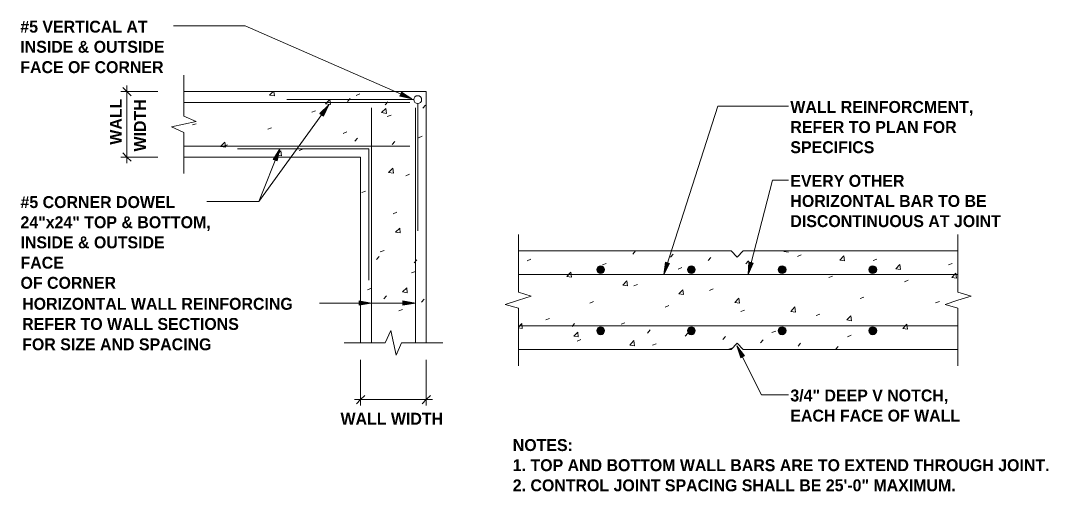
# Model space of a CAD drawing. Header units: inches. Extents: x -16566 to 235, y -92 to 81.
# Drawn here: x 1.98 to 10.07, y 0.94 to 4.65 of the extents above; entities that cross this region are included whole.
import ezdxf

# ---------------------------------------------------------------- set-up
doc = ezdxf.new("R2010")
doc.units = ezdxf.units.IN
doc.header["$MEASUREMENT"] = 0
for name, color, linetype, lineweight in [('A-DETL', 90, 'Continuous', 9), ('A-DETL-GENF', 92, 'Continuous', 9), ('A-DETL-THIN', 151, 'Continuous', 9), ('G-ANNO-TEXT', 231, 'Continuous', 9)]:
    doc.layers.add(name, color=color, linetype=linetype, lineweight=lineweight)
doc.styles.add('Century Gothic_B', font='', dxfattribs={"height": 0.09375})
doc.styles.get('Century Gothic_B').set_extended_font_data('Century Gothic', bold=True)

msp = doc.modelspace()

# ---------------------------------------------------------------- hatches: boundary and pattern name
at = {"layer": 'A-DETL-GENF'}
for points in [[(5.06022, 4.03053), (4.97923, 4.08413), (4.9653, 4.05308)], [(4.36381, 3.89631), (4.40694, 3.98416), (4.33642, 3.91524)], [(4.00029, 3.54284), (4.02082, 3.63755), (3.96923, 3.55497)], [(6.54762, 2.65494), (6.55565, 2.656), (6.56313, 2.6591), (6.56956, 2.66403), (6.57449, 2.67046), (6.57759, 2.67794), (6.57865, 2.68597), (6.57759, 2.694), (6.57449, 2.70149), (6.56956, 2.70791), (6.56313, 2.71285), (6.55565, 2.71595), (6.54762, 2.717), (6.53959, 2.71595), (6.5321, 2.71285), (6.52568, 2.70791), (6.52075, 2.70149), (6.51765, 2.694), (6.51659, 2.68597), (6.51765, 2.67794), (6.52075, 2.67046), (6.52568, 2.66403), (6.5321, 2.6591), (6.53959, 2.656)], [(7.04521, 2.64679), (7.09082, 2.73365), (7.05873, 2.74458)], [(7.26178, 2.65494), (7.26981, 2.656), (7.2773, 2.6591), (7.28372, 2.66403), (7.28865, 2.67046), (7.29175, 2.67794), (7.29281, 2.68597), (7.29175, 2.694), (7.28865, 2.70149), (7.28372, 2.70791), (7.2773, 2.71285), (7.26981, 2.71595), (7.26178, 2.717), (7.25375, 2.71595), (7.24627, 2.71285), (7.23984, 2.70791), (7.23491, 2.70149), (7.23181, 2.694), (7.23075, 2.68597), (7.23181, 2.67794), (7.23491, 2.67046), (7.23984, 2.66403), (7.24627, 2.6591), (7.25375, 2.656)], [(7.70875, 2.64859), (7.74842, 2.73825), (7.71561, 2.74692)], [(7.97624, 2.65494), (7.98427, 2.656), (7.99176, 2.6591), (7.99818, 2.66403), (8.00311, 2.67046), (8.00621, 2.67794), (8.00727, 2.68597), (8.00621, 2.694), (8.00311, 2.70149), (7.99818, 2.70791), (7.99176, 2.71285), (7.98427, 2.71595), (7.97624, 2.717), (7.96821, 2.71595), (7.96073, 2.71285), (7.9543, 2.70791), (7.94937, 2.70149), (7.94627, 2.694), (7.94521, 2.68597), (7.94627, 2.67794), (7.94937, 2.67046), (7.9543, 2.66403), (7.96073, 2.6591), (7.96821, 2.656)], [(8.69065, 2.65494), (8.69868, 2.656), (8.70616, 2.6591), (8.71259, 2.66403), (8.71752, 2.67046), (8.72062, 2.67794), (8.72168, 2.68597), (8.72062, 2.694), (8.71752, 2.70149), (8.71259, 2.70791), (8.70616, 2.71285), (8.69868, 2.71595), (8.69065, 2.717), (8.68262, 2.71595), (8.67513, 2.71285), (8.66871, 2.70791), (8.66378, 2.70149), (8.66068, 2.694), (8.65962, 2.68597), (8.66068, 2.67794), (8.66378, 2.67046), (8.66871, 2.66403), (8.67513, 2.6591), (8.68262, 2.656)], [(4.6449, 2.40538), (4.74121, 2.42271), (4.6449, 2.43984)], [(4.98949, 2.40538), (5.08782, 2.42271), (4.98949, 2.43984)], [(6.54762, 2.17359), (6.55565, 2.17465), (6.56313, 2.17775), (6.56956, 2.18268), (6.57449, 2.1891), (6.57759, 2.19659), (6.57865, 2.20462), (6.57759, 2.21265), (6.57449, 2.22013), (6.56956, 2.22656), (6.56313, 2.23149), (6.55565, 2.23459), (6.54762, 2.23565), (6.53959, 2.23459), (6.5321, 2.23149), (6.52568, 2.22656), (6.52075, 2.22013), (6.51765, 2.21265), (6.51659, 2.20462), (6.51765, 2.19659), (6.52075, 2.1891), (6.52568, 2.18268), (6.5321, 2.17775), (6.53959, 2.17465)], [(7.26178, 2.17359), (7.26981, 2.17465), (7.2773, 2.17775), (7.28372, 2.18268), (7.28865, 2.1891), (7.29175, 2.19659), (7.29281, 2.20462), (7.29175, 2.21265), (7.28865, 2.22013), (7.28372, 2.22656), (7.2773, 2.23149), (7.26981, 2.23459), (7.26178, 2.23565), (7.25375, 2.23459), (7.24627, 2.23149), (7.23984, 2.22656), (7.23491, 2.22013), (7.23181, 2.21265), (7.23075, 2.20462), (7.23181, 2.19659), (7.23491, 2.1891), (7.23984, 2.18268), (7.24627, 2.17775), (7.25375, 2.17465)], [(7.97624, 2.17359), (7.98427, 2.17465), (7.99176, 2.17775), (7.99818, 2.18268), (8.00311, 2.1891), (8.00621, 2.19659), (8.00727, 2.20462), (8.00621, 2.21265), (8.00311, 2.22013), (7.99818, 2.22656), (7.99176, 2.23149), (7.98427, 2.23459), (7.97624, 2.23565), (7.96821, 2.23459), (7.96073, 2.23149), (7.9543, 2.22656), (7.94937, 2.22013), (7.94627, 2.21265), (7.94521, 2.20462), (7.94627, 2.19659), (7.94937, 2.1891), (7.9543, 2.18268), (7.96073, 2.17775), (7.96821, 2.17465)], [(8.69065, 2.17359), (8.69868, 2.17465), (8.70616, 2.17775), (8.71259, 2.18268), (8.71752, 2.1891), (8.72062, 2.19659), (8.72168, 2.20462), (8.72062, 2.21265), (8.71752, 2.22013), (8.71259, 2.22656), (8.70616, 2.23149), (8.69868, 2.23459), (8.69065, 2.23565), (8.68262, 2.23459), (8.67513, 2.23149), (8.66871, 2.22656), (8.66378, 2.22013), (8.66068, 2.21265), (8.65962, 2.20462), (8.66068, 2.19659), (8.66378, 2.1891), (8.66871, 2.18268), (8.67513, 2.17775), (8.68262, 2.17465)], [(7.6501, 1.99191), (7.6795, 2.00739), (7.6209, 2.08678)]]:
    msp.add_hatch(color=7, dxfattribs=at).paths.add_polyline_path(points, flags=0)

# ---------------------------------------------------------------- linework, layer by layer
at = {"layer": 'A-DETL'}
for p, q in [((3.54185, 4.60623), (3.18256, 4.60623)), ((3.7486, 4.60623), (3.54185, 4.60623)), ((5.06022, 4.03053), (3.7486, 4.60623)), ((3.26437, 4.08913), (3.26437, 4.21851)), ((2.81625, 3.52391), (2.81625, 4.13752)), ((2.81625, 4.08913), (2.76807, 4.08913)), ((2.78359, 4.12199), (2.81625, 4.08913)), ((3.05927, 4.08913), (2.81625, 4.08913)), ((2.81625, 4.08913), (2.84911, 4.05648)), ((3.26437, 3.89631), (3.26437, 4.08913)), ((5.17386, 4.08913), (3.26437, 4.08913)), ((3.94004, 4.05994), (3.96923, 4.08913)), ((3.9779, 4.05467), (3.94004, 4.05994)), ((3.97269, 4.08913), (3.9779, 4.05467)), ((4.62071, 4.05813), (4.64996, 4.0702)), ((4.9653, 4.05308), (4.97923, 4.08413)), ((5.06022, 4.03053), (4.9653, 4.05308)), ((4.97923, 4.08413), (5.06022, 4.03053)), ((5.17386, 2.10897), (5.17386, 4.08913)), ((5.04469, 4.00309), (3.26437, 4.00309)), ((4.40694, 3.98416), (3.85559, 3.2241)), ((5.07547, 4.02548), (4.07607, 4.02548)), ((4.40694, 3.98416), (4.33642, 3.91524)), ((4.36381, 3.89631), (4.40694, 3.98416)), ((4.38114, 3.99102), (4.4138, 4.02548)), ((4.41901, 3.98576), (4.38114, 3.99102)), ((4.4138, 4.02548), (4.41901, 3.98576)), ((4.55344, 4.00995), (4.57418, 4.03414)), ((4.84985, 3.98416), (4.87059, 4.00814)), ((5.1084, 2.99134), (5.1084, 3.99449)), ((5.14626, 3.95816), (5.167, 3.98235)), ((7.04521, 2.64679), (7.4702, 3.97388)), ((7.4702, 3.97388), (8.0259, 3.97388)), ((3.26437, 3.89631), (3.36274, 3.85318)), ((4.27251, 3.9255), (4.30196, 3.93582)), ((4.33642, 3.91524), (4.36381, 3.89631)), ((4.74302, 3.95996), (4.74302, 2.10897)), ((4.82225, 3.9237), (4.85506, 3.95656)), ((4.86032, 3.91684), (4.82225, 3.9237)), ((4.85506, 3.95656), (4.86032, 3.91684)), ((4.86718, 3.8927), (4.89638, 3.90317)), ((5.08782, 3.95996), (5.08782, 2.10897)), ((3.36274, 3.85318), (3.16785, 3.81006)), ((3.16785, 3.81006), (3.26437, 3.76693)), ((3.33169, 3.82558), (3.36094, 3.83585)), ((3.26437, 3.76693), (3.26437, 3.44292)), ((3.92616, 3.79272), (3.95536, 3.80319)), ((4.51898, 3.75826), (4.54839, 3.77039)), ((5.11361, 3.72561), (5.14281, 3.73773)), ((5.04469, 3.65834), (3.26437, 3.65834)), ((5.04469, 3.65834), (3.26437, 3.65834)), ((3.55397, 3.65669), (3.58662, 3.69115)), ((3.59183, 3.65148), (3.55397, 3.65669)), ((3.57796, 3.65834), (3.60736, 3.67041)), ((3.58662, 3.69115), (3.59183, 3.65148)), ((4.61024, 3.69801), (4.63103, 3.72221)), ((4.90665, 3.67222), (4.92744, 3.69621)), ((2.81625, 3.5723), (2.76807, 3.5723)), ((2.78359, 3.60495), (2.81625, 3.5723)), ((3.05927, 3.5723), (2.81625, 3.5723)), ((2.81625, 3.5723), (2.84911, 3.53944)), ((3.26437, 3.5723), (4.65682, 3.5723)), ((4.72228, 3.63755), (3.68835, 3.63755)), ((4.72228, 3.63755), (3.68835, 3.63755)), ((4.02082, 3.63755), (3.85559, 3.2241)), ((3.96923, 3.55497), (4.02082, 3.63755)), ((3.99503, 3.58942), (4.02789, 3.62223)), ((4.03294, 3.58256), (3.99503, 3.58942)), ((4.02082, 3.63755), (4.00029, 3.54284)), ((4.02789, 3.62223), (4.03294, 3.58256)), ((4.17258, 3.62569), (4.20657, 3.63755)), ((4.65682, 3.5723), (4.65682, 2.10897)), ((4.72228, 2.60362), (4.72228, 3.63755)), ((4.00029, 3.54284), (3.96923, 3.55497)), ((4.87745, 3.45159), (4.91031, 3.48605)), ((4.91031, 3.48605), (4.91531, 3.44633)), ((4.91531, 3.44633), (4.87745, 3.45159)), ((5.01369, 3.4258), (5.04288, 3.43787)), ((7.70875, 2.64859), (7.90179, 3.39132)), ((7.90179, 3.39132), (8.0259, 3.39132)), ((4.66548, 3.29301), (4.69489, 3.30328)), ((3.85559, 3.2241), (3.44604, 3.2241)), ((4.91191, 3.12572), (4.94131, 3.13784)), ((4.93265, 2.98108), (4.9653, 3.01394)), ((4.9653, 3.01394), (4.9687, 2.97581)), ((4.9687, 2.97581), (4.93265, 2.98108)), ((5.89924, 2.83296), (5.89924, 2.96213)), ((9.3615, 2.96213), (9.3615, 2.83296)), ((4.81194, 2.82591), (4.84118, 2.83798)), ((4.78274, 2.76566), (4.80327, 2.78985)), ((5.07915, 2.73986), (5.09973, 2.76385)), ((5.89924, 2.50735), (5.89924, 2.83296)), ((7.57432, 2.83296), (5.89924, 2.83296)), ((5.96815, 2.75538), (5.99735, 2.7675)), ((6.80054, 2.80882), (6.82133, 2.83296)), ((7.09695, 2.78303), (7.11774, 2.80717)), ((7.39341, 2.75723), (7.41415, 2.78138)), ((7.6225, 2.78483), (7.57432, 2.83296)), ((7.67084, 2.83296), (7.6225, 2.78483)), ((9.3615, 2.83296), (7.67084, 2.83296)), ((7.68982, 2.73144), (7.71056, 2.75538)), ((8.02755, 2.8227), (7.98964, 2.82956)), ((8.09828, 2.78984), (8.12747, 2.80196)), ((8.43095, 2.76064), (8.4636, 2.7951)), ((8.46881, 2.75538), (8.43095, 2.76064)), ((8.4636, 2.7951), (8.46881, 2.75538)), ((8.6929, 2.75723), (8.7221, 2.7675)), ((9.3615, 2.83296), (9.3615, 2.50735)), ((6.56278, 2.72277), (6.59198, 2.73485)), ((7.05873, 2.74458), (7.04521, 2.64679)), ((7.04521, 2.64679), (7.09082, 2.73365)), ((7.09082, 2.73365), (7.05873, 2.74458)), ((7.1572, 2.68991), (7.18666, 2.70199)), ((7.71561, 2.74692), (7.70875, 2.64859)), ((7.70875, 2.64859), (7.74842, 2.73825)), ((7.74842, 2.73825), (7.71561, 2.74692)), ((8.87206, 2.69172), (8.90487, 2.72618)), ((8.90992, 2.68646), (8.87206, 2.69172)), ((8.90487, 2.72618), (8.90992, 2.68646)), ((9.28572, 2.72437), (9.31497, 2.73485)), ((5.05841, 2.66047), (5.08782, 2.67094)), ((5.89924, 2.64679), (9.3615, 2.64679)), ((6.28009, 2.63126), (6.3129, 2.66593)), ((6.31796, 2.62621), (6.28009, 2.63126)), ((6.3129, 2.66593), (6.31796, 2.62621)), ((6.72135, 2.56415), (6.75401, 2.5968)), ((6.75401, 2.5968), (6.75927, 2.55734)), ((8.3447, 2.6244), (8.3739, 2.63487)), ((8.93933, 2.58994), (8.96857, 2.60206)), ((9.31311, 2.6244), (9.34597, 2.65726)), ((9.35124, 2.61754), (9.31311, 2.6244)), ((9.34597, 2.65726), (9.35124, 2.61754)), ((4.71201, 2.52604), (4.74302, 2.53891)), ((4.98769, 2.51056), (5.0205, 2.54337)), ((5.02395, 2.5037), (4.98769, 2.51056)), ((5.0205, 2.54337), (5.02395, 2.5037)), ((6.75927, 2.55734), (6.72135, 2.56415)), ((6.8092, 2.55734), (6.83845, 2.56761)), ((7.16246, 2.49523), (7.19512, 2.52788)), ((7.19512, 2.52788), (7.20033, 2.49002)), ((7.40368, 2.52288), (7.43308, 2.53475)), ((4.6449, 2.40538), (4.6449, 2.43984)), ((4.6449, 2.43984), (4.74121, 2.42271)), ((4.83959, 2.45552), (4.86032, 2.47951)), ((5.08782, 2.42271), (4.98949, 2.43984)), ((4.98949, 2.43984), (4.98949, 2.40538)), ((5.136, 2.42952), (5.15673, 2.45372)), ((5.79586, 2.41084), (5.89924, 2.4453)), ((6.00096, 2.4779), (5.89924, 2.50735)), ((5.89924, 2.4453), (6.00096, 2.4779)), ((6.46281, 2.42291), (6.49206, 2.43482)), ((7.20033, 2.49002), (7.16246, 2.49523)), ((7.60357, 2.42631), (7.63638, 2.46077)), ((7.63638, 2.46077), (7.64164, 2.4211)), ((8.59112, 2.45737), (8.62037, 2.46923)), ((9.1858, 2.42451), (9.215, 2.43482)), ((9.3615, 2.4453), (9.25972, 2.41084)), ((9.3615, 2.50735), (9.46488, 2.4779)), ((9.46488, 2.4779), (9.3615, 2.4453)), ((4.74121, 2.42271), (4.33296, 2.42271)), ((5.08782, 2.42271), (4.33296, 2.42271)), ((4.74121, 2.42271), (4.6449, 2.40538)), ((4.95844, 2.36061), (4.98769, 2.37092)), ((4.98949, 2.40538), (5.08782, 2.42271)), ((5.89924, 2.38324), (5.79586, 2.41084)), ((5.89924, 2.05737), (5.89924, 2.38324)), ((7.05568, 2.39005), (7.08488, 2.40217)), ((7.64164, 2.4211), (7.60357, 2.42631)), ((7.6501, 2.35745), (7.6795, 2.36771)), ((8.04483, 2.35745), (8.07749, 2.39185)), ((8.08094, 2.35218), (8.04483, 2.35745)), ((8.07749, 2.39185), (8.08094, 2.35218)), ((9.25972, 2.41084), (9.3615, 2.38324)), ((9.3615, 2.38324), (9.3615, 2.05737)), ((6.11461, 2.29013), (6.14406, 2.30039)), ((6.70928, 2.25747), (6.73848, 2.26774)), ((8.24473, 2.32459), (8.27398, 2.33485)), ((8.48594, 2.29013), (8.5188, 2.32299)), ((8.52221, 2.28327), (8.48594, 2.29013)), ((8.5188, 2.32299), (8.52221, 2.28327)), ((4.84985, 2.10897), (4.89478, 2.20549)), ((4.89478, 2.20549), (4.9361, 2.0124)), ((5.89924, 2.23328), (5.92683, 2.26253)), ((5.89924, 2.24354), (9.3615, 2.24354)), ((5.93024, 2.22281), (5.89924, 2.22807)), ((5.92683, 2.26253), (5.93024, 2.22281)), ((6.32317, 2.23833), (6.34215, 2.26253)), ((6.33529, 2.16096), (6.36794, 2.19361)), ((6.36794, 2.19361), (6.37135, 2.15569)), ((6.91604, 2.18675), (6.93678, 2.21094)), ((7.89652, 2.19015), (7.92598, 2.20228)), ((8.92725, 2.22121), (8.95991, 2.25567)), ((8.96331, 2.21595), (8.92725, 2.22121)), ((8.95991, 2.25567), (8.96331, 2.21595)), ((4.65682, 2.10897), (4.52765, 2.10897)), ((4.84985, 2.10897), (4.65682, 2.10897)), ((4.9361, 2.0124), (4.97923, 2.10897)), ((4.97923, 2.10897), (5.30324, 2.10897)), ((6.37135, 2.15569), (6.33529, 2.16096)), ((6.36108, 2.12289), (6.39028, 2.13496)), ((6.7764, 2.09183), (6.8092, 2.1265)), ((6.8092, 2.1265), (6.81266, 2.08678)), ((7.21245, 2.16096), (7.23319, 2.18494)), ((7.50886, 2.13496), (7.5296, 2.15915)), ((7.57432, 2.05737), (7.6225, 2.10576)), ((7.6225, 2.10576), (7.67084, 2.05737)), ((7.80527, 2.10916), (7.82601, 2.13336)), ((8.10168, 2.08337), (8.12242, 2.10736)), ((8.4912, 2.15735), (8.5204, 2.16942)), ((5.89924, 1.9282), (5.89924, 2.05737)), ((5.89924, 2.05737), (7.57432, 2.05737)), ((6.81266, 2.08678), (6.7764, 2.09183)), ((6.95571, 2.09023), (6.98496, 2.1023)), ((7.55018, 2.05737), (7.57958, 2.06784)), ((7.6209, 2.08678), (7.6501, 1.99191)), ((7.6795, 2.00739), (7.6209, 2.08678)), ((7.6209, 2.08678), (7.81394, 1.70071)), ((7.67084, 2.05737), (9.3615, 2.05737)), ((8.39809, 2.05737), (8.41883, 2.08157)), ((9.3615, 2.05737), (9.3615, 1.9282)), ((4.65682, 1.97454), (4.65682, 1.6626)), ((5.17386, 1.97454), (5.17386, 1.6626)), ((7.6501, 1.99191), (7.6795, 2.00739)), ((7.81394, 1.70071), (8.0259, 1.70071)), ((4.60864, 1.6626), (5.22225, 1.6626)), ((4.65682, 1.6626), (4.62416, 1.62995)), ((4.68963, 1.69546), (4.65682, 1.6626)), ((4.65682, 1.6626), (4.65682, 1.61447)), ((5.17386, 1.6626), (5.14121, 1.62995)), ((5.20672, 1.69546), (5.17386, 1.6626)), ((5.17386, 1.6626), (5.17386, 1.61447))]:
    msp.add_line(p, q, dxfattribs=at)
at = {"layer": 'A-DETL-THIN'}
for centre, radius in [((5.10652, 4.02548), 0.03104), ((6.54762, 2.68597), 0.03103), ((7.26178, 2.68597), 0.03103), ((7.97624, 2.68597), 0.03103), ((8.69065, 2.68597), 0.03103), ((6.54762, 2.20462), 0.03103), ((7.26178, 2.20462), 0.03103), ((7.97624, 2.20462), 0.03103), ((8.69065, 2.20462), 0.03103)]:
    msp.add_circle(centre, radius, dxfattribs=at)
for centre, start, end in [((6.54762, 2.68597), 0, 180), ((6.54762, 2.68597), 180, 360), ((7.26178, 2.68597), 0, 180), ((7.26178, 2.68597), 180, 360), ((7.97624, 2.68597), 0, 180), ((7.97624, 2.68597), 180, 360), ((8.69065, 2.68597), 0, 180), ((8.69065, 2.68597), 180, 0), ((6.54762, 2.20462), 90, 270), ((6.54762, 2.20462), 270, 90), ((7.26178, 2.20462), 90, 270), ((7.26178, 2.20462), 270, 90), ((7.97624, 2.20462), 90, 270), ((7.97624, 2.20462), 270, 90), ((8.69065, 2.20462), 90, 270), ((8.69065, 2.20462), 270, 90)]:
    msp.add_arc(centre, 0.03103, start, end, dxfattribs=at)

# ---------------------------------------------------------------- texts
at = {"layer": 'G-ANNO-TEXT', "color": 147, "lineweight": 20, "char_height": 0.09375, "attachment_point": 1, "style": 'Century Gothic_B'}
for s, insert, width in [('#5 VERTICAL AT', (1.97648, 4.64703), 1.1835938), ('INSIDE & OUTSIDE', (1.97648, 4.48848), 1.325625), ('FACE OF CORNER', (1.97648, 4.3282), 1.3635), ('WALL REINFORCMENT,', (8.04139, 4.01469), 1.6854375), ('REFER TO PLAN FOR', (8.04139, 3.85612), 1.477125), ('SPECIFICS', (8.04139, 3.6975), 0.7638125), ('EVERY OTHER', (8.04139, 3.43216), 1.0163125), ('#5 CORNER DOWEL', (1.97817, 3.26489), 1.4834375), ('HORIZONTAL BAR TO BE', (8.04139, 3.27361), 1.8022187), ('24"x24" TOP & BOTTOM,', (1.97817, 3.10634), 1.7959063), ('DISCONTINUOUS AT JOINT', (8.04139, 3.11499), 2.0010625), ('INSIDE & OUTSIDE', (1.97817, 2.94777), 1.325625), ('FACE', (1.97817, 2.7875), 0.4071562), ('OF CORNER', (1.97817, 2.62894), 0.9121562), ('HORIZONTAL WALL REINFORCING', (1.99145, 2.4635), 2.5470938), ('REFER TO WALL SECTIONS', (1.99145, 2.30488), 1.9221563), ('FOR SIZE AND SPACING', (1.99145, 2.1446), 1.8116875), ('3/4" DEEP V NOTCH,', (8.04139, 1.74154), 1.5370937), ('WALL WIDTH', (4.49873, 1.55833), 0.9279375), ('EACH FACE OF WALL', (8.04139, 1.58297), 1.5970625), ('NOTES:', (5.85508, 1.3506), 0.5365625), ('1. TOP AND BOTTOM WALL BARS ARE TO EXTEND THROUGH JOINT.', (5.85508, 1.19205), 4.9931875), ('2. CONTROL JOINT SPACING SHALL BE 25\'-0" MAXIMUM.', (5.85508, 1.0335), 4.2830312)]:
    msp.add_mtext(s, dxfattribs=dict(at, insert=insert, width=width))
at = {"layer": 'G-ANNO-TEXT', "color": 147, "lineweight": 20, "char_height": 0.09375, "attachment_point": 1, "rotation": 90, "style": 'Century Gothic_B'}
for s, insert, width in [('WALL', (2.68244, 3.67039), 0.404), ('WIDTH', (2.87201, 3.61688), 0.47975)]:
    msp.add_mtext(s, dxfattribs=dict(at, insert=insert, width=width))

doc.saveas('drawing.dxf')
